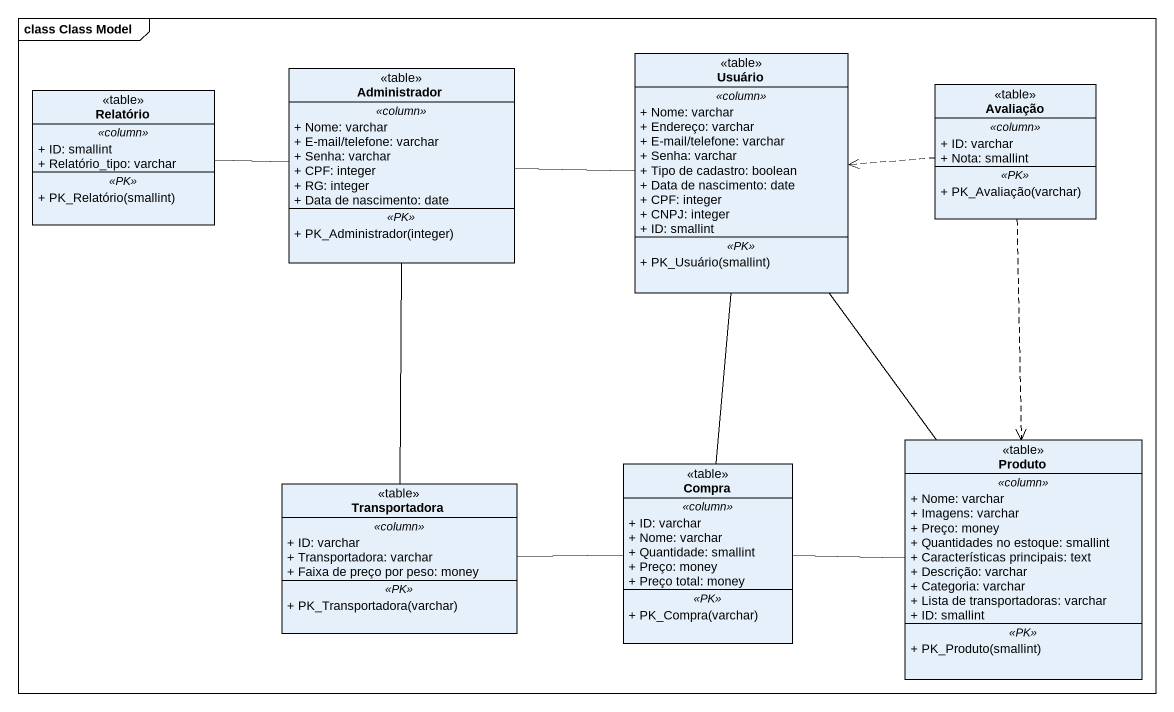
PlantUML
@startuml
mainframe class Class Model
hide circle
hide empty members
skinparam classAttributeIconSize 0
class Usuário <<table>> {
  .. <<column>> ..
  + Nome: varchar
  + Endereço: varchar
  + E-mail/telefone: varchar
  + Senha: varchar
  + Tipo de cadastro: boolean
  + Data de nascimento: date
  + CPF: integer
  + CNPJ: integer
  + ID: smallint
  .. <<PK>> ..
  + PK_Usuário(smallint)
}
class Relatório <<table>> {
  .. <<column>> ..
  + ID: smallint
  + Relatório_tipo: varchar
  .. <<PK>> ..
  + PK_Relatório(smallint)
}
class Administrador <<table>> {
  .. <<column>> ..
  + Nome: varchar
  + E-mail/telefone: varchar
  + Senha: varchar
  + CPF: integer
  + RG: integer
  + Data de nascimento: date
  .. <<PK>> ..
  + PK_Administrador(integer)
}
class Avaliação <<table>> {
  .. <<column>> ..
  + ID: varchar
  + Nota: smallint
  .. <<PK>> ..
  + PK_Avaliação(varchar)
}
class Compra <<table>> {
  .. <<column>> ..
  + ID: varchar
  + Nome: varchar
  + Quantidade: smallint
  + Preço: money
  + Preço total: money
  .. <<PK>> ..
  + PK_Compra(varchar)
}
class Produto <<table>> {
  .. <<column>> ..
  + Nome: varchar
  + Imagens: varchar
  + Preço: money
  + Quantidades no estoque: smallint
  + Características principais: text
  + Descrição: varchar
  + Categoria: varchar
  + Lista de transportadoras: varchar
  + ID: smallint
  .. <<PK>> ..
  + PK_Produto(smallint)
}
class Transportadora <<table>> {
  .. <<column>> ..
  + ID: varchar
  + Transportadora: varchar
  + Faixa de preço por peso: money
  .. <<PK>> ..
  + PK_Transportadora(varchar)
}
Usuário -- Compra
Usuário -- Produto
Administrador -right- Usuário
Administrador -left- Relatório
Administrador -- Transportadora
Avaliação .left.> Usuário
Avaliação ..> Produto
Compra -right- Produto
Compra -left- Transportadora
@enduml
